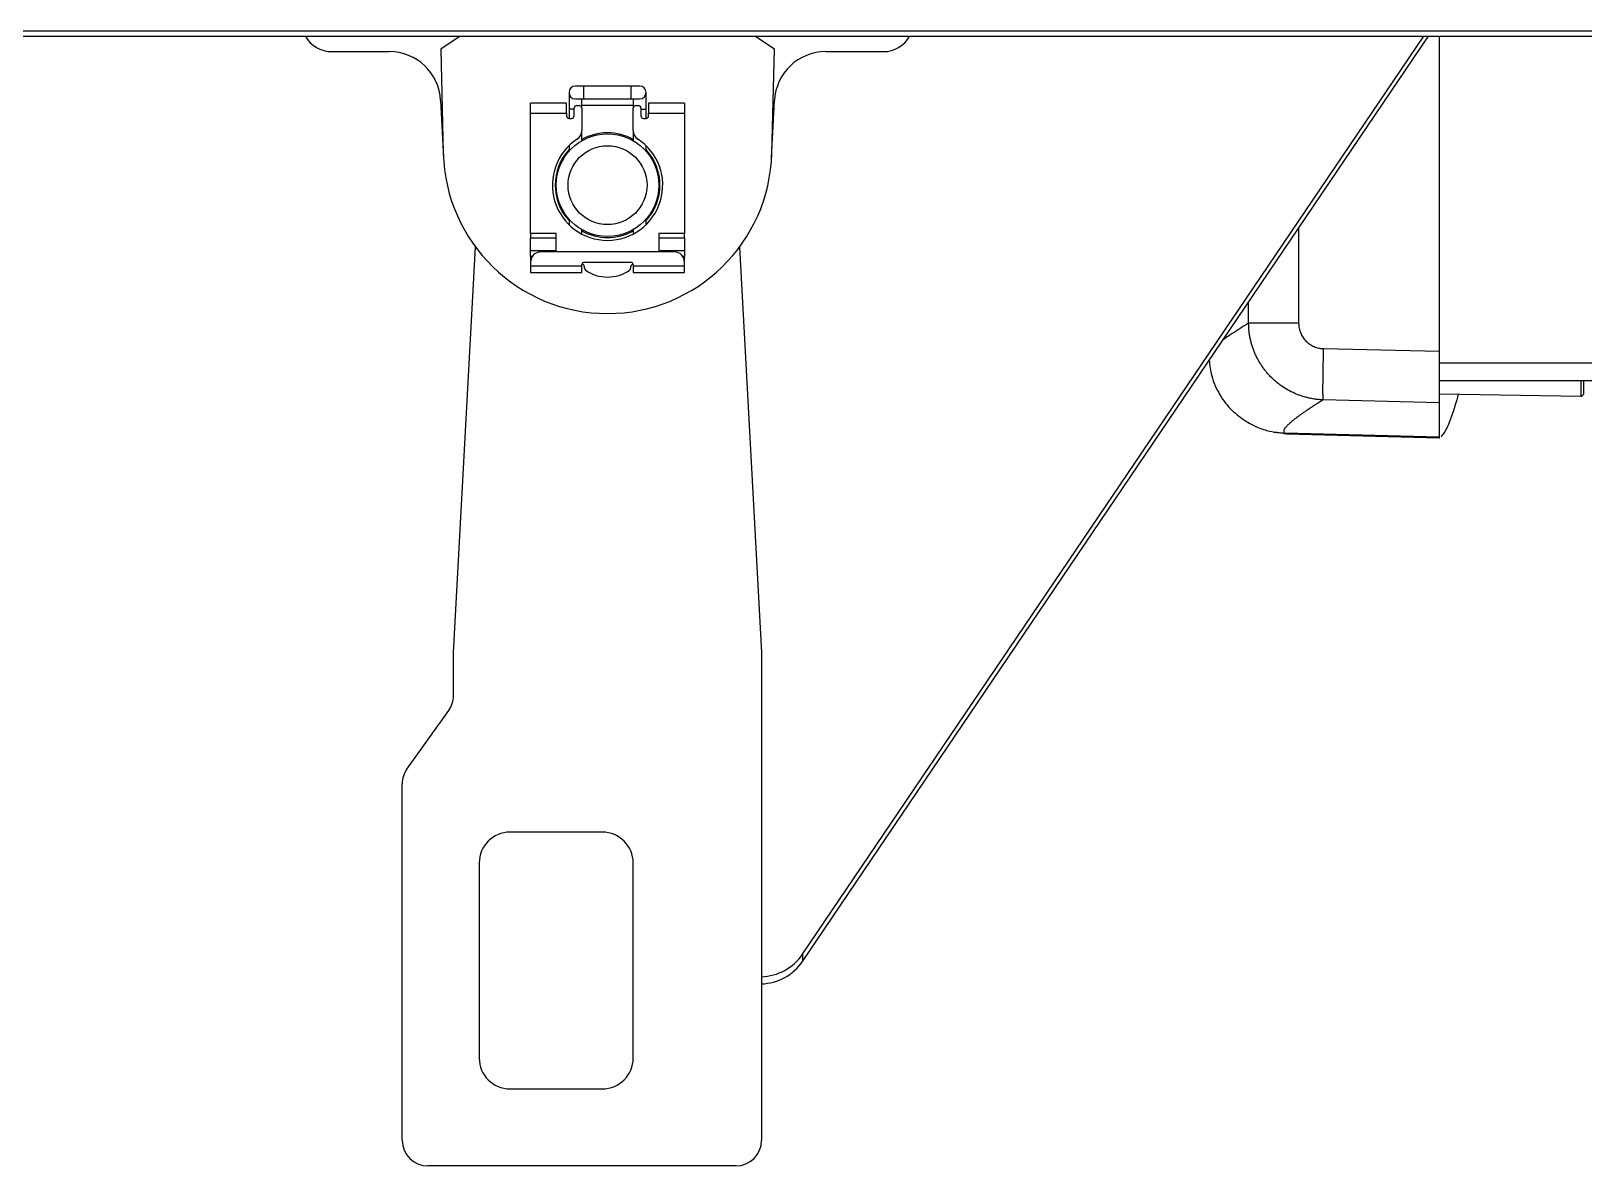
# Model space of a CAD drawing. Header units: centimetres. Extents: x 470464 to 524273, y 49611 to 59074.
# Drawn here: x 508613.18 to 508643.43, y 50546.41 to 50568.51 of the extents above; entities that cross this region are included whole.
import ezdxf

# ---------------------------------------------------------------- set-up
doc = ezdxf.new("R2010")
doc.units = ezdxf.units.CM
doc.header["$MEASUREMENT"] = 0
doc.layers.add('vinç', color=7, linetype='Continuous')

# ---------------------------------------------------------------- blocks, each defined once
blk = doc.blocks.new('dytjtyjtydhrshtjy')
at = {"color": 2, "linetype": 'Continuous', "lineweight": 25}
for p, q in [((427569.783, 68758.565), (427159.018, 68758.565)), ((427159.018, 68758.463), (427569.77, 68758.463)), ((427526.547, 68758.463), (427526.168, 68758.214)), ((427532.668, 68758.214), (427532.289, 68758.463)), ((427533.215, 68740.587), (427545.317, 68758.463)), ((427533.215, 68740.448), (427545.411, 68758.463)), ((427545.618, 68758.463), (427545.618, 68752.323)), ((427524.044, 68758.164), (427525.167, 68758.164)), ((427526.168, 68758.214), (427526.219, 68756.183)), ((427532.617, 68756.183), (427532.668, 68758.214)), ((427533.669, 68758.164), (427534.792, 68758.164)), ((427528.668, 68757.369), (427528.668, 68757.044)), ((427528.956, 68757.494), (427528.793, 68757.494)), ((427528.956, 68757.369), (427528.956, 68757.494)), ((427529.881, 68757.494), (427528.956, 68757.494)), ((427528.956, 68757.244), (427528.956, 68757.369)), ((427529.881, 68757.244), (427529.881, 68757.494)), ((427530.043, 68757.494), (427529.881, 68757.494)), ((427530.168, 68757.044), (427530.168, 68757.369)), ((427526.166, 68757.214), (427526.222, 68756.102)), ((427527.918, 68756.967), (427527.918, 68757.162)), ((427528.618, 68757.162), (427527.918, 68757.162)), ((427527.918, 68756.967), (427528.618, 68756.967)), ((427527.918, 68754.623), (427527.918, 68756.967)), ((427528.618, 68756.967), (427528.618, 68757.162)), ((427528.618, 68756.967), (427528.618, 68756.914)), ((427528.768, 68757.044), (427528.668, 68757.044)), ((427528.668, 68757.044), (427528.668, 68756.864)), ((427528.768, 68756.914), (427528.768, 68757.064)), ((427528.793, 68757.244), (427528.956, 68757.244)), ((427528.818, 68757.114), (427528.868, 68757.114)), ((427528.918, 68757.064), (427528.918, 68757.244)), ((427529.918, 68757.114), (427528.918, 68757.114)), ((427528.918, 68757.064), (427528.918, 68756.629)), ((427528.956, 68757.244), (427529.881, 68757.244)), ((427529.881, 68757.244), (427530.043, 68757.244)), ((427529.918, 68757.244), (427529.918, 68757.064)), ((427529.918, 68756.629), (427529.918, 68757.064)), ((427529.968, 68757.114), (427530.018, 68757.114)), ((427530.068, 68757.064), (427530.068, 68756.914)), ((427530.068, 68757.044), (427530.168, 68757.044)), ((427530.168, 68756.864), (427530.168, 68757.044)), ((427530.218, 68757.162), (427530.218, 68756.967)), ((427530.918, 68757.162), (427530.218, 68757.162)), ((427530.218, 68756.914), (427530.218, 68756.967)), ((427530.218, 68756.967), (427530.918, 68756.967)), ((427530.918, 68757.162), (427530.918, 68756.967)), ((427530.918, 68756.967), (427530.918, 68754.623)), ((427532.614, 68756.102), (427532.67, 68757.214)), ((427528.668, 68756.864), (427528.718, 68756.864)), ((427530.118, 68756.864), (427530.168, 68756.864)), ((427528.918, 68756.43), (427528.918, 68756.629)), ((427529.918, 68756.629), (427529.918, 68756.43)), ((427528.668, 68756.334), (427528.668, 68756.225)), ((427530.168, 68756.225), (427530.168, 68756.334)), ((427528.668, 68754.902), (427528.668, 68754.794)), ((427530.168, 68754.794), (427530.168, 68754.902)), ((427528.418, 68754.623), (427527.918, 68754.623)), ((427527.918, 68754.623), (427527.918, 68754.539)), ((427527.918, 68754.539), (427528.418, 68754.539)), ((427527.918, 68754.284), (427527.918, 68754.539)), ((427528.418, 68754.264), (427528.418, 68754.623)), ((427528.918, 68754.612), (427528.918, 68754.698)), ((427529.918, 68754.698), (427529.918, 68754.612)), ((427530.918, 68754.623), (427530.418, 68754.623)), ((427530.418, 68754.623), (427530.418, 68754.264)), ((427530.418, 68754.539), (427530.918, 68754.539)), ((427530.918, 68754.539), (427530.918, 68754.623)), ((427530.918, 68754.539), (427530.918, 68754.284)), ((427542.881, 68754.727), (427542.881, 68752.875)), ((427526.418, 68746.464), (427526.849, 68754.357)), ((427528.418, 68754.284), (427527.918, 68754.284)), ((427527.918, 68754.174), (427527.918, 68754.284)), ((427530.718, 68754.264), (427528.118, 68754.264)), ((427530.918, 68754.284), (427530.418, 68754.284)), ((427530.918, 68754.284), (427530.918, 68754.174)), ((427531.988, 68754.357), (427532.418, 68746.464)), ((427527.918, 68754.174), (427527.918, 68754.064)), ((427527.951, 68754.174), (427527.918, 68754.174)), ((427527.918, 68754.064), (427527.918, 68753.984)), ((427527.918, 68753.984), (427527.918, 68753.864)), ((427528.918, 68753.984), (427527.918, 68753.984)), ((427528.918, 68753.984), (427528.918, 68754.014)), ((427528.918, 68753.864), (427528.918, 68753.984)), ((427528.968, 68754.064), (427529.868, 68754.064)), ((427528.968, 68753.949), (427528.968, 68753.974)), ((427529.868, 68753.974), (427529.868, 68753.949)), ((427529.918, 68754.014), (427529.918, 68753.984)), ((427530.918, 68753.984), (427529.918, 68753.984)), ((427529.918, 68753.984), (427529.918, 68753.864)), ((427530.918, 68754.174), (427530.885, 68754.174)), ((427530.918, 68754.064), (427530.918, 68754.174)), ((427530.918, 68753.984), (427530.918, 68754.064)), ((427530.918, 68753.864), (427530.918, 68753.984)), ((427527.918, 68753.864), (427528.918, 68753.864)), ((427529.918, 68753.864), (427530.918, 68753.864)), ((427541.907, 68752.875), (427541.907, 68753.287)), ((427545.618, 68752.323), (427543.368, 68752.379)), ((427545.618, 68752.103), (427560.588, 68752.103)), ((427545.618, 68751.759), (427560.588, 68751.759)), ((427545.618, 68751.326), (427543.359, 68751.383)), ((427545.618, 68751.326), (427545.618, 68750.659)), ((427545.631, 68751.5), (427548.377, 68751.453)), ((427542.398, 68750.755), (427542.594, 68750.731)), ((427542.594, 68750.731), (427542.646, 68750.724)), ((427545.618, 68750.656), (427542.609, 68750.737)), ((427542.61, 68750.737), (427545.618, 68750.659)), ((427542.646, 68750.724), (427545.618, 68750.644)), ((427542.646, 68750.724), (427545.618, 68750.644)), ((427545.618, 68750.659), (427545.618, 68750.656)), ((427545.618, 68750.656), (427545.618, 68750.644)), ((427545.618, 68750.644), (427545.627, 68750.644)), ((427545.618, 68750.644), (427545.618, 68750.644)), ((427545.628, 68750.645), (427545.627, 68750.644)), ((427526.418, 68745.624), (427526.418, 68746.464)), ((427532.418, 68746.464), (427532.418, 68736.964)), ((427525.511, 68744.194), (427526.325, 68745.333)), ((427525.418, 68736.964), (427525.418, 68743.904)), ((427529.318, 68742.964), (427527.518, 68742.964)), ((427526.918, 68742.364), (427526.918, 68738.564)), ((427529.918, 68738.564), (427529.918, 68742.364)), ((427533.215, 68740.587), (427533.215, 68740.448)), ((427527.518, 68737.964), (427529.318, 68737.964)), ((427531.918, 68736.464), (427525.918, 68736.464))]:
    blk.add_line(p, q, dxfattribs=at)
for radius in [1, 0.769]:
    blk.add_circle((427529.418, 68755.564), radius, dxfattribs=at)
for centre, radius, start, end in [((427524.044, 68758.75), 0.586, 209.2576, 270), ((427534.792, 68758.75), 0.586, 270, 330.7424), ((427525.167, 68757.164), 1, 2.8902, 90), ((427533.669, 68757.164), 1, 90, 177.1098), ((427528.793, 68757.369), 0.125, 90, 270), ((427530.043, 68757.369), 0.125, 0, 90), ((427530.043, 68757.369), 0.125, 270, 0), ((427528.818, 68757.064), 0.05, 90, 180), ((427528.868, 68757.064), 0.05, 0, 90), ((427529.968, 68757.064), 0.05, 90, 180), ((427530.018, 68757.064), 0.05, 0, 90), ((427528.668, 68756.914), 0.05, 180, 270), ((427528.718, 68756.914), 0.05, 270, 0), ((427530.118, 68756.914), 0.05, 180, 270), ((427530.168, 68756.914), 0.05, 270, 0), ((427529.418, 68755.564), 1.075, 123.2998, 56.7002), ((427528.718, 68756.629), 0.2, 303.2998, 0), ((427529.418, 68755.564), 1.02, 60.6465, 119.3535), ((427530.118, 68756.629), 0.2, 180, 236.7002), ((427529.418, 68756.264), 3.2, 181.4392, 358.5608), ((427529.418, 68755.564), 1.02, 137.3321, 222.6679), ((427529.418, 68755.564), 1.02, 317.3321, 42.6679), ((427529.418, 68755.564), 1.02, 240.6465, 270), ((427529.418, 68755.564), 1.02, 270, 299.3535), ((427528.118, 68754.064), 0.2, 90, 180), ((427530.718, 68754.064), 0.2, 0, 90), ((427528.968, 68754.014), 0.05, 90, 180), ((427528.918, 68753.974), 0.05, 0, 88.8447), ((427529.018, 68753.949), 0.05, 180, 235.1501), ((427529.818, 68753.949), 0.05, 304.8499, 0), ((427529.868, 68754.014), 0.05, 0, 90), ((427529.918, 68753.974), 0.05, 91.1553, 180), ((427529.418, 68754.524), 0.75, 235.1501, 304.8499), ((427525.918, 68745.624), 0.5, 324.4623, 0), ((427525.918, 68743.904), 0.5, 144.4623, 180), ((427527.518, 68742.364), 0.6, 90, 180), ((427529.318, 68742.364), 0.6, 0, 90), ((427532.386, 68741.152), 1.004, 271.8575, 325.7252), ((427532.386, 68741.013), 1.004, 271.8575, 325.7252), ((427527.518, 68738.564), 0.6, 180, 270), ((427529.318, 68738.564), 0.6, 270, 0), ((427525.918, 68736.964), 0.5, 180, 270), ((427531.918, 68736.964), 0.5, 270, 0)]:
    blk.add_arc(centre, radius, start, end, dxfattribs=at)
for points, knots in [([(427541.907, 68752.875), (427541.794, 68752.806), (427541.601, 68752.686), (427541.46, 68752.589), (427541.409, 68752.551)], [0, 0, 0, 0, 0.2329456, 0.4005373, 0.4005373, 0.4005373, 0.4005373]), ([(427543.359, 68751.383), (427543.347, 68751.383), (427543.321, 68751.384), (427543.284, 68751.387), (427543.246, 68751.391), (427543.209, 68751.395), (427543.173, 68751.4), (427543.137, 68751.407), (427543.101, 68751.414), (427543.066, 68751.421), (427543.032, 68751.43), (427542.998, 68751.439), (427542.964, 68751.449), (427542.931, 68751.46), (427542.899, 68751.471), (427542.867, 68751.483), (427542.835, 68751.496), (427542.77, 68751.524), (427542.673, 68751.572), (427542.55, 68751.649), (427542.436, 68751.736), (427542.349, 68751.818), (427542.282, 68751.89), (427542.233, 68751.948), (427542.187, 68752.009), (427542.144, 68752.072), (427542.105, 68752.138), (427542.068, 68752.205), (427542.035, 68752.274), (427542.006, 68752.345), (427541.98, 68752.418), (427541.958, 68752.492), (427541.94, 68752.567), (427541.925, 68752.643), (427541.915, 68752.72), (427541.908, 68752.797), (427541.907, 68752.849), (427541.907, 68752.875)], [0, 0, 0, 0, 0.0166057, 0.0330723, 0.0493998, 0.0655882, 0.0816375, 0.0975478, 0.113319, 0.1289511, 0.1444441, 0.1597981, 0.1750131, 0.1900891, 0.205026, 0.2198239, 0.2344828, 0.2490027, 0.312896, 0.3758629, 0.4379048, 0.4990227, 0.5320148, 0.5650639, 0.5981703, 0.6313343, 0.6645559, 0.6978356, 0.7311735, 0.7645698, 0.7980248, 0.8315388, 0.8651119, 0.8987443, 0.9324363, 0.9661882, 1, 1, 1, 1]), ([(427542.231, 68752.875), (427542.186, 68752.875), (427542.146, 68752.875), (427542.073, 68752.875), (427542.04, 68752.875), (427541.985, 68752.875), (427541.962, 68752.875), (427541.927, 68752.875), (427541.914, 68752.875), (427541.907, 68752.875)], [0.5, 0.5, 0.5, 0.5, 0.625, 0.625, 0.75, 0.75, 0.875, 0.875, 1, 1, 1, 1]), ([(427542.881, 68752.875), (427542.822, 68752.875), (427542.762, 68752.875), (427542.646, 68752.875), (427542.588, 68752.875), (427542.477, 68752.875), (427542.424, 68752.875), (427542.323, 68752.875), (427542.275, 68752.875), (427542.231, 68752.875)], [0, 0, 0, 0, 0.125, 0.125, 0.25, 0.25, 0.375, 0.375, 0.5, 0.5, 0.5, 0.5]), ([(427542.881, 68752.875), (427542.881, 68752.869), (427542.882, 68752.856), (427542.883, 68752.837), (427542.885, 68752.817), (427542.887, 68752.798), (427542.892, 68752.77), (427542.901, 68752.733), (427542.917, 68752.687), (427542.938, 68752.644), (427542.97, 68752.588), (427543.021, 68752.526), (427543.083, 68752.474), (427543.138, 68752.44), (427543.181, 68752.419), (427543.226, 68752.402), (427543.267, 68752.391), (427543.304, 68752.385), (427543.336, 68752.381), (427543.357, 68752.38), (427543.368, 68752.379)], [0, 0, 0, 0, 0.025041, 0.050027, 0.074996, 0.099986, 0.125033, 0.18747, 0.249946, 0.312481, 0.375068, 0.499879, 0.624852, 0.687279, 0.749851, 0.812318, 0.874931, 0.916605, 0.958238, 1, 1, 1, 1]), ([(427541.139, 68752.154), (427541.149, 68752.052), (427541.18, 68751.812), (427541.336, 68751.472), (427541.568, 68751.169), (427541.765, 68751.029), (427541.863, 68750.959)], [0.0702639, 0.0702639, 0.0702639, 0.0702639, 0.2573841, 0.5109587, 0.7577153, 1, 1, 1, 1]), ([(427543.359, 68751.383), (427543.358, 68751.388), (427543.358, 68751.399), (427543.356, 68751.431), (427543.356, 68751.453), (427543.355, 68751.508), (427543.355, 68751.54), (427543.355, 68751.614), (427543.355, 68751.656), (427543.356, 68751.747), (427543.357, 68751.797), (427543.358, 68751.902), (427543.359, 68751.958), (427543.361, 68752.073), (427543.362, 68752.133), (427543.365, 68752.255), (427543.367, 68752.317), (427543.368, 68752.379)], [0, 0, 0, 0, 0.125, 0.125, 0.25, 0.25, 0.375, 0.375, 0.5, 0.5, 0.625, 0.625, 0.75, 0.75, 0.875, 0.875, 1, 1, 1, 1]), ([(427545.618, 68752.323), (427545.618, 68752.26), (427545.618, 68752.199), (427545.618, 68752.108), (427545.618, 68752.078), (427545.618, 68752.018), (427545.618, 68751.988), (427545.618, 68751.901), (427545.618, 68751.846), (427545.618, 68751.767), (427545.618, 68751.742), (427545.618, 68751.692), (427545.618, 68751.668), (427545.618, 68751.6), (427545.618, 68751.558), (427545.618, 68751.484), (427545.618, 68751.452), (427545.618, 68751.397), (427545.618, 68751.375), (427545.618, 68751.351), (427545.618, 68751.344), (427545.618, 68751.333), (427545.618, 68751.329), (427545.618, 68751.326)], [0, 0, 0, 0, 0.125, 0.125, 0.1875, 0.1875, 0.25, 0.25, 0.375, 0.375, 0.4375, 0.4375, 0.5, 0.5, 0.625, 0.625, 0.75, 0.75, 0.875, 0.875, 0.9375, 0.9375, 1, 1, 1, 1]), ([(427548.377, 68751.759), (427548.377, 68751.737), (427548.377, 68751.666), (427548.377, 68751.609), (427548.377, 68751.57)], [0, 0, 0, 0, 0.304391, 1, 1, 1, 1]), ([(427548.377, 68751.57), (427548.377, 68751.555), (427548.377, 68751.541), (427548.377, 68751.505), (427548.377, 68751.486), (427548.377, 68751.459), (427548.377, 68751.453), (427548.377, 68751.453)], [-0.7852459, -0.7852459, -0.7852459, -0.7852459, -0.6296612, -0.6296612, -0.3196742, -0.3196742, -0.0000001, -0.0000001, -0.0000001, -0.0000001]), ([(427548.428, 68751.759), (427548.428, 68751.747), (427548.428, 68751.711), (427548.428, 68751.659), (427548.428, 68751.603), (427548.428, 68751.558), (427548.428, 68751.514), (427548.428, 68751.507), (427548.428, 68751.503)], [0, 0, 0, 0, 0.079208, 0.236871, 0.394648, 0.552307, 0.710088, 1, 1, 1, 1]), ([(427543.359, 68751.383), (427543.346, 68751.375), (427543.321, 68751.359), (427543.284, 68751.335), (427543.247, 68751.312), (427543.212, 68751.29), (427543.177, 68751.268), (427543.144, 68751.246), (427543.112, 68751.225), (427543.08, 68751.204), (427543.05, 68751.184), (427543.02, 68751.164), (427542.992, 68751.144), (427542.964, 68751.125), (427542.938, 68751.106), (427542.912, 68751.088), (427542.887, 68751.07), (427542.864, 68751.053), (427542.841, 68751.036), (427542.819, 68751.02), (427542.799, 68751.004), (427542.779, 68750.988), (427542.76, 68750.973), (427542.742, 68750.958), (427542.721, 68750.94), (427542.696, 68750.918), (427542.67, 68750.893), (427542.648, 68750.87), (427542.629, 68750.849), (427542.614, 68750.829), (427542.602, 68750.811), (427542.595, 68750.794), (427542.591, 68750.78), (427542.59, 68750.766), (427542.593, 68750.755), (427542.599, 68750.745), (427542.607, 68750.74), (427542.61, 68750.737)], [0, 0, 0, 0, 0.02177, 0.043535, 0.065297, 0.087054, 0.108808, 0.130558, 0.152304, 0.174048, 0.195789, 0.217527, 0.239262, 0.260996, 0.282727, 0.304457, 0.326185, 0.347911, 0.369636, 0.391361, 0.413084, 0.434807, 0.45653, 0.478253, 0.499976, 0.541673, 0.58336, 0.625038, 0.66671, 0.708375, 0.750036, 0.791694, 0.833352, 0.875009, 0.916669, 0.958332, 1, 1, 1, 1]), ([(427545.992, 68751.494), (427545.981, 68751.456), (427545.938, 68751.299), (427545.872, 68751.096), (427545.796, 68750.884), (427545.755, 68750.811), (427545.735, 68750.775)], [0, 0, 0, 0, 0.094646, 0.393528, 0.696764, 1, 1, 1, 1]), ([(427548.377, 68751.453), (427548.384, 68751.452), (427548.391, 68751.454), (427548.403, 68751.459), (427548.409, 68751.462), (427548.413, 68751.467)], [0.5, 0.5, 0.5, 0.5, 0.75, 0.75, 1, 1, 1, 1]), ([(427541.924, 68750.928), (427541.905, 68750.936), (427541.88, 68750.946), (427541.858, 68750.963), (427541.852, 68750.968)], [0, 0, 0, 0, 0.709105, 1, 1, 1, 1]), ([(427541.863, 68750.96), (427541.933, 68750.921), (427542.077, 68750.841), (427542.33, 68750.76), (427542.513, 68750.745), (427542.61, 68750.737)], [0, 0, 0, 0, 0.304247, 0.629197, 1, 1, 1, 1]), ([(427542.593, 68750.727), (427542.602, 68750.726), (427542.621, 68750.725), (427542.639, 68750.725), (427542.649, 68750.724)], [0, 0, 0, 0, 0.500034, 1, 1, 1, 1]), ([(427542.609, 68750.737), (427542.611, 68750.735), (427542.616, 68750.733), (427542.625, 68750.73), (427542.635, 68750.727), (427542.643, 68750.725), (427542.646, 68750.724)], [0, 0, 0, 0, 0.247729, 0.49697, 0.747727, 1, 1, 1, 1]), ([(427545.735, 68750.775), (427545.708, 68750.733), (427545.673, 68750.68), (427545.658, 68750.67), (427545.655, 68750.667)], [0, 0, 0, 0, 0.7893, 1, 1, 1, 1])]:
    blk.add_open_spline(points, degree=3, knots=knots, dxfattribs=at)
for points in [[(427548.428, 68751.503), (427548.428, 68751.489), (427548.423, 68751.476), (427548.413, 68751.467)], [(427545.627, 68750.644), (427545.621, 68750.646), (427545.618, 68750.651), (427545.618, 68750.656)]]:
    blk.add_open_spline(points, degree=3, dxfattribs=at)
blk = doc.blocks.new('EAWREWFWEFWEGWR')
at = {"layer": 'vinç', "color": 0}
blk.add_blockref('dytjtyjtydhrshtjy', (1111, 30), dxfattribs=at)

msp = doc.modelspace()

# ---------------------------------------------------------------- block references
at = {"layer": 'vinç', "color": 0}
msp.add_blockref('EAWREWFWEFWEGWR', (79983.993, -18220.054), dxfattribs=at)

doc.saveas('drawing.dxf')
